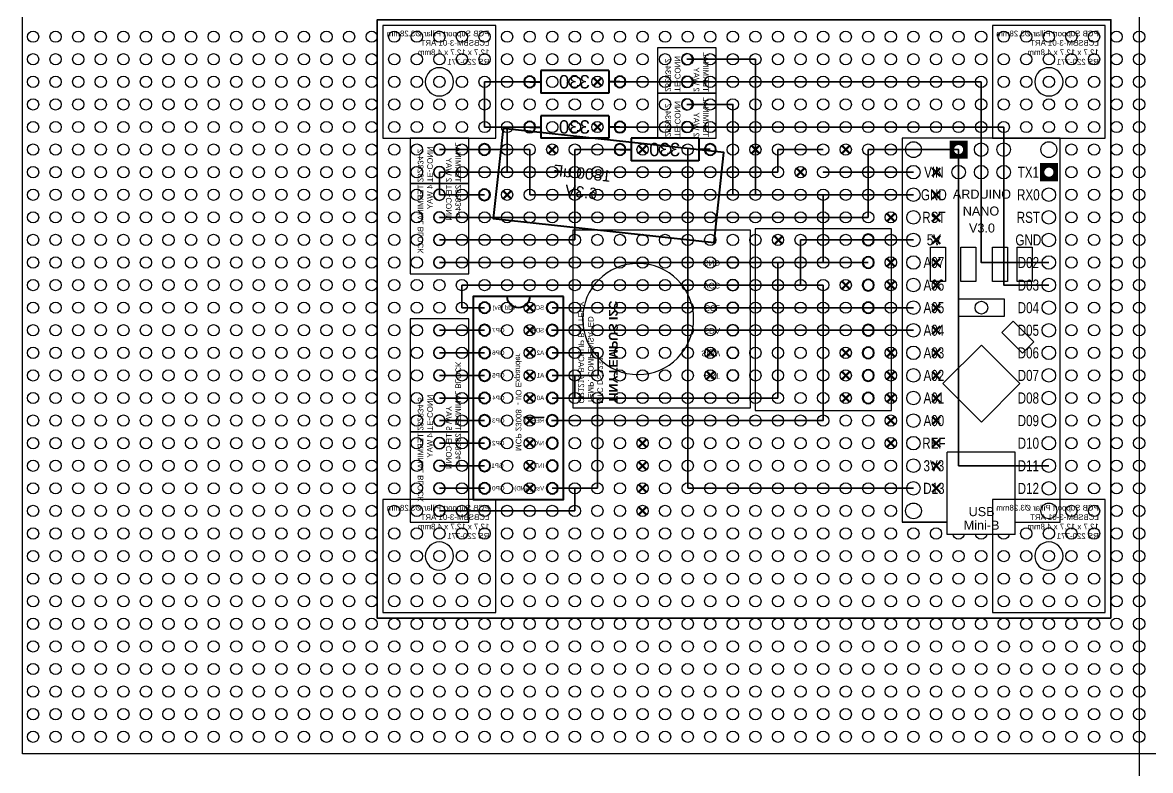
# Model space of a CAD drawing. Header units: millimetres. Extents: x 3609 to 3909, y -1651 to -1264.
# Drawn here: x 3608.9 to 3735.8, y -1390.8 to -1306.7 of the extents above; entities that cross this region are included whole.
import ezdxf
from ezdxf.enums import TextEntityAlignment as Align

# ---------------------------------------------------------------- set-up
doc = ezdxf.new("R2010")
doc.units = ezdxf.units.MM
doc.header["$LTSCALE"] = 10
doc.header["$MEASUREMENT"] = 0
doc.set_wipeout_variables(frame=1)
doc.layers.get('0').update_dxf_attribs({"color": 8})
for name, color, linetype, lineweight in [('+5V', 1, 'Continuous', 35), ('BUTTONS', 40, 'Continuous', 35), ('CLK', 2, 'Continuous', 35), ('Component Detail', 143, 'Continuous', 40), ('DATA', 94, 'Continuous', 35), ('GND +0V', 7, 'Continuous', 35), ('SDA', 80, 'Continuous', 35), ('SLK', 40, 'Continuous', 35), ('VERO CUT', 252, 'Continuous', 35)]:
    doc.layers.add(name, color=color, linetype=linetype, lineweight=lineweight)
for name, color, linetype in [('Component', 210, 'Continuous'), ('PINS', 1, 'Continuous'), ('vero Pins', 30, 'Continuous')]:
    doc.layers.add(name, color=color, linetype=linetype)
doc.layers.add('Component Centre', color=7, linetype='Continuous', true_color=0x7db0bf)
doc.layers.add('VERO (SCREEN)', color=7, linetype='Continuous', true_color=0xd4d4d4)
doc.layers.add('Vero Grid', color=7, linetype='Continuous', true_color=0x3d3d3d, transparency=0.5)
doc.layers.get('VERO (SCREEN)').off()
doc.styles.add('Pins', font='arial.ttf', dxfattribs={"height": 0.05})
doc.styles.get("Standard").update_dxf_attribs({"font": 'arial.ttf'})
picture_1 = doc.add_image_def('image5.jpg', size_in_pixel=(144, 187))
picture_2 = doc.add_image_def('image2.jpg', size_in_pixel=(288, 187))
picture_3 = doc.add_image_def('image1.jpg', size_in_pixel=(567, 567))
picture_4 = doc.add_image_def('image4.jpg', size_in_pixel=(241, 181))
picture_5 = doc.add_image_def('image3.jpg', size_in_pixel=(360, 187))

# ---------------------------------------------------------------- blocks, each defined once
blk = doc.blocks.new('VERO BOARD - full length')
at = {"layer": 'Vero Grid'}
blk.add_lwpolyline([(-1.91, -298.88), (-1.91, 1.18), (97.79, 1.18), (97.79, -298.88)], close=True, dxfattribs=at)
for centre in [(0, 0), (2.54, 0), (5.08, 0), (7.62, 0), (10.16, 0), (12.7, 0), (15.24, 0), (17.78, 0), (20.32, 0), (22.86, 0), (25.4, 0), (27.94, 0), (30.48, 0), (33.02, 0), (35.56, 0), (38.1, 0), (40.64, 0), (43.18, 0), (45.72, 0), (48.26, 0), (50.8, 0), (53.34, 0), (55.88, 0), (58.42, 0), (60.96, 0), (63.5, 0), (66.04, 0), (68.58, 0), (71.12, 0), (73.66, 0), (76.2, 0), (78.74, 0), (0, -2.54), (2.54, -2.54), (5.08, -2.54), (7.62, -2.54), (10.16, -2.54), (12.7, -2.54), (15.24, -2.54), (17.78, -2.54), (20.32, -2.54), (22.86, -2.54), (25.4, -2.54), (27.94, -2.54), (30.48, -2.54), (33.02, -2.54), (35.56, -2.54), (38.1, -2.54), (40.64, -2.54), (43.18, -2.54), (45.72, -2.54), (48.26, -2.54), (50.8, -2.54), (53.34, -2.54), (55.88, -2.54), (58.42, -2.54), (60.96, -2.54), (63.5, -2.54), (66.04, -2.54), (68.58, -2.54), (71.12, -2.54), (73.66, -2.54), (76.2, -2.54), (78.74, -2.54), (0, -5.08), (2.54, -5.08), (5.08, -5.08), (7.62, -5.08), (10.16, -5.08), (12.7, -5.08), (15.24, -5.08), (17.78, -5.08), (20.32, -5.08), (22.86, -5.08), (25.4, -5.08), (27.94, -5.08), (30.48, -5.08), (33.02, -5.08), (35.56, -5.08), (38.1, -5.08), (40.64, -5.08), (43.18, -5.08), (45.72, -5.08), (48.26, -5.08), (50.8, -5.08), (53.34, -5.08), (55.88, -5.08), (58.42, -5.08), (60.96, -5.08), (63.5, -5.08), (66.04, -5.08), (68.58, -5.08), (71.12, -5.08), (73.66, -5.08), (76.2, -5.08), (78.74, -5.08), (0, -7.62), (2.54, -7.62), (5.08, -7.62), (7.62, -7.62), (10.16, -7.62), (12.7, -7.62), (15.24, -7.62), (17.78, -7.62), (20.32, -7.62), (22.86, -7.62), (25.4, -7.62), (27.94, -7.62), (30.48, -7.62), (33.02, -7.62), (35.56, -7.62), (38.1, -7.62), (40.64, -7.62), (43.18, -7.62), (45.72, -7.62), (48.26, -7.62), (50.8, -7.62), (53.34, -7.62), (55.88, -7.62), (58.42, -7.62), (60.96, -7.62), (63.5, -7.62), (66.04, -7.62), (68.58, -7.62), (71.12, -7.62), (73.66, -7.62), (76.2, -7.62), (78.74, -7.62), (0, -10.16), (2.54, -10.16), (5.08, -10.16), (7.62, -10.16), (10.16, -10.16), (12.7, -10.16), (15.24, -10.16), (17.78, -10.16), (20.32, -10.16), (22.86, -10.16), (25.4, -10.16), (27.94, -10.16), (30.48, -10.16), (33.02, -10.16), (35.56, -10.16), (38.1, -10.16), (40.64, -10.16), (43.18, -10.16), (45.72, -10.16), (48.26, -10.16), (50.8, -10.16), (53.34, -10.16), (55.88, -10.16), (58.42, -10.16), (60.96, -10.16), (63.5, -10.16), (66.04, -10.16), (68.58, -10.16), (71.12, -10.16), (73.66, -10.16), (76.2, -10.16), (78.74, -10.16), (0, -12.7), (2.54, -12.7), (5.08, -12.7), (7.62, -12.7), (10.16, -12.7), (12.7, -12.7), (15.24, -12.7), (17.78, -12.7), (20.32, -12.7), (22.86, -12.7), (25.4, -12.7), (27.94, -12.7), (30.48, -12.7), (33.02, -12.7), (35.56, -12.7), (38.1, -12.7), (40.64, -12.7), (43.18, -12.7), (45.72, -12.7), (48.26, -12.7), (50.8, -12.7), (53.34, -12.7), (55.88, -12.7), (58.42, -12.7), (60.96, -12.7), (63.5, -12.7), (66.04, -12.7), (68.58, -12.7), (71.12, -12.7), (73.66, -12.7), (76.2, -12.7), (78.74, -12.7), (0, -15.24), (2.54, -15.24), (5.08, -15.24), (7.62, -15.24), (10.16, -15.24), (12.7, -15.24), (15.24, -15.24), (17.78, -15.24), (20.32, -15.24), (22.86, -15.24), (25.4, -15.24), (27.94, -15.24), (30.48, -15.24), (33.02, -15.24), (35.56, -15.24), (38.1, -15.24), (40.64, -15.24), (43.18, -15.24), (45.72, -15.24), (48.26, -15.24), (50.8, -15.24), (53.34, -15.24), (55.88, -15.24), (58.42, -15.24), (60.96, -15.24), (63.5, -15.24), (66.04, -15.24), (68.58, -15.24), (71.12, -15.24), (73.66, -15.24), (76.2, -15.24), (78.74, -15.24), (0, -17.78), (2.54, -17.78), (5.08, -17.78), (7.62, -17.78), (10.16, -17.78), (12.7, -17.78), (15.24, -17.78), (17.78, -17.78), (20.32, -17.78), (22.86, -17.78), (25.4, -17.78), (27.94, -17.78), (30.48, -17.78), (33.02, -17.78), (35.56, -17.78), (38.1, -17.78), (40.64, -17.78), (43.18, -17.78), (45.72, -17.78), (48.26, -17.78), (50.8, -17.78), (53.34, -17.78), (55.88, -17.78), (58.42, -17.78), (60.96, -17.78), (63.5, -17.78), (66.04, -17.78), (68.58, -17.78), (71.12, -17.78), (73.66, -17.78), (76.2, -17.78), (78.74, -17.78), (0, -20.32), (2.54, -20.32), (5.08, -20.32), (7.62, -20.32), (10.16, -20.32), (12.7, -20.32), (15.24, -20.32), (17.78, -20.32), (20.32, -20.32), (22.86, -20.32), (25.4, -20.32), (27.94, -20.32), (30.48, -20.32), (33.02, -20.32), (35.56, -20.32), (38.1, -20.32), (40.64, -20.32), (43.18, -20.32), (45.72, -20.32), (48.26, -20.32), (50.8, -20.32), (53.34, -20.32), (55.88, -20.32), (58.42, -20.32), (60.96, -20.32), (63.5, -20.32), (66.04, -20.32), (68.58, -20.32), (71.12, -20.32), (73.66, -20.32), (76.2, -20.32), (78.74, -20.32), (0, -22.86), (2.54, -22.86), (5.08, -22.86), (7.62, -22.86), (10.16, -22.86), (12.7, -22.86), (15.24, -22.86), (17.78, -22.86), (20.32, -22.86), (22.86, -22.86), (25.4, -22.86), (27.94, -22.86), (30.48, -22.86), (33.02, -22.86), (35.56, -22.86), (38.1, -22.86), (40.64, -22.86), (43.18, -22.86), (45.72, -22.86), (48.26, -22.86), (50.8, -22.86), (53.34, -22.86), (55.88, -22.86), (58.42, -22.86), (60.96, -22.86), (63.5, -22.86), (66.04, -22.86), (68.58, -22.86), (71.12, -22.86), (73.66, -22.86), (76.2, -22.86), (78.74, -22.86), (0, -25.4), (2.54, -25.4), (5.08, -25.4), (7.62, -25.4), (10.16, -25.4), (12.7, -25.4), (15.24, -25.4), (17.78, -25.4), (20.32, -25.4), (22.86, -25.4), (25.4, -25.4), (27.94, -25.4), (30.48, -25.4), (33.02, -25.4), (35.56, -25.4), (38.1, -25.4), (40.64, -25.4), (43.18, -25.4), (45.72, -25.4), (48.26, -25.4), (50.8, -25.4), (53.34, -25.4), (55.88, -25.4), (58.42, -25.4), (60.96, -25.4), (63.5, -25.4), (66.04, -25.4), (68.58, -25.4), (71.12, -25.4), (73.66, -25.4), (76.2, -25.4), (78.74, -25.4), (0, -27.94), (2.54, -27.94), (5.08, -27.94), (7.62, -27.94), (10.16, -27.94), (12.7, -27.94), (15.24, -27.94), (17.78, -27.94), (20.32, -27.94), (22.86, -27.94), (25.4, -27.94), (27.94, -27.94), (30.48, -27.94), (33.02, -27.94), (35.56, -27.94), (38.1, -27.94), (40.64, -27.94), (43.18, -27.94), (45.72, -27.94), (48.26, -27.94), (50.8, -27.94), (53.34, -27.94), (55.88, -27.94), (58.42, -27.94), (60.96, -27.94), (63.5, -27.94), (66.04, -27.94), (68.58, -27.94), (71.12, -27.94), (73.66, -27.94), (76.2, -27.94), (78.74, -27.94), (0, -30.48), (2.54, -30.48), (5.08, -30.48), (7.62, -30.48), (10.16, -30.48), (12.7, -30.48), (15.24, -30.48), (17.78, -30.48), (20.32, -30.48), (22.86, -30.48), (25.4, -30.48), (27.94, -30.48), (30.48, -30.48), (33.02, -30.48), (35.56, -30.48), (38.1, -30.48), (40.64, -30.48), (43.18, -30.48), (45.72, -30.48), (48.26, -30.48), (50.8, -30.48), (53.34, -30.48), (55.88, -30.48), (58.42, -30.48), (60.96, -30.48), (63.5, -30.48), (66.04, -30.48), (68.58, -30.48), (71.12, -30.48), (73.66, -30.48), (76.2, -30.48), (78.74, -30.48), (0, -33.02), (2.54, -33.02), (5.08, -33.02), (7.62, -33.02), (10.16, -33.02), (12.7, -33.02), (15.24, -33.02), (17.78, -33.02), (20.32, -33.02), (22.86, -33.02), (25.4, -33.02), (27.94, -33.02), (30.48, -33.02), (33.02, -33.02), (35.56, -33.02), (38.1, -33.02), (40.64, -33.02), (43.18, -33.02), (45.72, -33.02), (48.26, -33.02), (50.8, -33.02), (53.34, -33.02), (55.88, -33.02), (58.42, -33.02), (60.96, -33.02), (63.5, -33.02), (66.04, -33.02), (68.58, -33.02), (71.12, -33.02), (73.66, -33.02), (76.2, -33.02), (78.74, -33.02), (0, -35.56), (2.54, -35.56), (5.08, -35.56), (7.62, -35.56), (10.16, -35.56), (12.7, -35.56), (15.24, -35.56), (17.78, -35.56), (20.32, -35.56), (22.86, -35.56), (25.4, -35.56), (27.94, -35.56), (30.48, -35.56), (33.02, -35.56), (35.56, -35.56), (38.1, -35.56), (40.64, -35.56), (43.18, -35.56), (45.72, -35.56), (48.26, -35.56), (50.8, -35.56), (53.34, -35.56), (55.88, -35.56), (58.42, -35.56), (60.96, -35.56), (63.5, -35.56), (66.04, -35.56), (68.58, -35.56), (71.12, -35.56), (73.66, -35.56), (76.2, -35.56), (78.74, -35.56), (0, -38.1), (2.54, -38.1), (5.08, -38.1), (7.62, -38.1), (10.16, -38.1), (12.7, -38.1), (15.24, -38.1), (17.78, -38.1), (20.32, -38.1), (22.86, -38.1), (25.4, -38.1), (27.94, -38.1), (30.48, -38.1), (33.02, -38.1), (35.56, -38.1), (38.1, -38.1), (40.64, -38.1), (43.18, -38.1), (45.72, -38.1), (48.26, -38.1), (50.8, -38.1), (53.34, -38.1), (55.88, -38.1), (58.42, -38.1), (60.96, -38.1), (63.5, -38.1), (66.04, -38.1), (68.58, -38.1), (71.12, -38.1), (73.66, -38.1), (76.2, -38.1), (78.74, -38.1), (0, -40.64), (2.54, -40.64), (5.08, -40.64), (7.62, -40.64), (10.16, -40.64), (12.7, -40.64), (15.24, -40.64), (17.78, -40.64), (20.32, -40.64), (22.86, -40.64), (25.4, -40.64), (27.94, -40.64), (30.48, -40.64), (33.02, -40.64), (35.56, -40.64), (38.1, -40.64), (40.64, -40.64), (43.18, -40.64), (45.72, -40.64), (48.26, -40.64), (50.8, -40.64), (53.34, -40.64), (55.88, -40.64), (58.42, -40.64), (60.96, -40.64), (63.5, -40.64), (66.04, -40.64), (68.58, -40.64), (71.12, -40.64), (73.66, -40.64), (76.2, -40.64), (78.74, -40.64), (0, -43.18), (2.54, -43.18), (5.08, -43.18), (7.62, -43.18), (10.16, -43.18), (12.7, -43.18), (15.24, -43.18), (17.78, -43.18), (20.32, -43.18), (22.86, -43.18), (25.4, -43.18), (27.94, -43.18), (30.48, -43.18), (33.02, -43.18), (35.56, -43.18), (38.1, -43.18), (40.64, -43.18), (43.18, -43.18), (45.72, -43.18), (48.26, -43.18), (50.8, -43.18), (53.34, -43.18), (55.88, -43.18), (58.42, -43.18), (60.96, -43.18), (63.5, -43.18), (66.04, -43.18), (68.58, -43.18), (71.12, -43.18), (73.66, -43.18), (76.2, -43.18), (78.74, -43.18), (0, -45.72), (2.54, -45.72), (5.08, -45.72), (7.62, -45.72), (10.16, -45.72), (12.7, -45.72), (15.24, -45.72), (17.78, -45.72), (20.32, -45.72), (22.86, -45.72), (25.4, -45.72), (27.94, -45.72), (30.48, -45.72), (33.02, -45.72), (35.56, -45.72), (38.1, -45.72), (40.64, -45.72), (43.18, -45.72), (45.72, -45.72), (48.26, -45.72), (50.8, -45.72), (53.34, -45.72), (55.88, -45.72), (58.42, -45.72), (60.96, -45.72), (63.5, -45.72), (66.04, -45.72), (68.58, -45.72), (71.12, -45.72), (73.66, -45.72), (76.2, -45.72), (78.74, -45.72), (0, -48.26), (2.54, -48.26), (5.08, -48.26), (7.62, -48.26), (10.16, -48.26), (12.7, -48.26), (15.24, -48.26), (17.78, -48.26), (20.32, -48.26), (22.86, -48.26), (25.4, -48.26), (27.94, -48.26), (30.48, -48.26), (33.02, -48.26), (35.56, -48.26), (38.1, -48.26), (40.64, -48.26), (43.18, -48.26), (45.72, -48.26), (48.26, -48.26), (50.8, -48.26), (53.34, -48.26), (55.88, -48.26), (58.42, -48.26), (60.96, -48.26), (63.5, -48.26), (66.04, -48.26), (68.58, -48.26), (71.12, -48.26), (73.66, -48.26), (76.2, -48.26), (78.74, -48.26), (0, -50.8), (2.54, -50.8), (5.08, -50.8), (7.62, -50.8), (10.16, -50.8), (12.7, -50.8), (15.24, -50.8), (17.78, -50.8), (20.32, -50.8), (22.86, -50.8), (25.4, -50.8), (27.94, -50.8), (30.48, -50.8), (33.02, -50.8), (35.56, -50.8), (38.1, -50.8), (40.64, -50.8), (43.18, -50.8), (45.72, -50.8), (48.26, -50.8), (50.8, -50.8), (53.34, -50.8), (55.88, -50.8), (58.42, -50.8), (60.96, -50.8), (63.5, -50.8), (66.04, -50.8), (68.58, -50.8), (71.12, -50.8), (73.66, -50.8), (76.2, -50.8), (78.74, -50.8), (0, -53.34), (2.54, -53.34), (5.08, -53.34), (7.62, -53.34), (10.16, -53.34), (12.7, -53.34), (15.24, -53.34), (17.78, -53.34), (20.32, -53.34), (22.86, -53.34), (25.4, -53.34), (27.94, -53.34), (30.48, -53.34), (33.02, -53.34), (35.56, -53.34), (38.1, -53.34), (40.64, -53.34), (43.18, -53.34), (45.72, -53.34), (48.26, -53.34), (50.8, -53.34), (53.34, -53.34), (55.88, -53.34), (58.42, -53.34), (60.96, -53.34), (63.5, -53.34), (66.04, -53.34), (68.58, -53.34), (71.12, -53.34), (73.66, -53.34), (76.2, -53.34), (78.74, -53.34), (0, -55.88), (2.54, -55.88), (5.08, -55.88), (7.62, -55.88), (10.16, -55.88), (12.7, -55.88), (15.24, -55.88), (17.78, -55.88), (20.32, -55.88), (22.86, -55.88), (25.4, -55.88), (27.94, -55.88), (30.48, -55.88), (33.02, -55.88), (35.56, -55.88), (38.1, -55.88), (40.64, -55.88), (43.18, -55.88), (45.72, -55.88), (48.26, -55.88), (50.8, -55.88), (53.34, -55.88), (55.88, -55.88), (58.42, -55.88), (60.96, -55.88), (63.5, -55.88), (66.04, -55.88), (68.58, -55.88), (71.12, -55.88), (73.66, -55.88), (76.2, -55.88), (78.74, -55.88), (0, -58.42), (2.54, -58.42), (5.08, -58.42), (7.62, -58.42), (10.16, -58.42), (12.7, -58.42), (15.24, -58.42), (17.78, -58.42), (20.32, -58.42), (22.86, -58.42), (25.4, -58.42), (27.94, -58.42), (30.48, -58.42), (33.02, -58.42), (35.56, -58.42), (38.1, -58.42), (40.64, -58.42), (43.18, -58.42), (45.72, -58.42), (48.26, -58.42), (50.8, -58.42), (53.34, -58.42), (55.88, -58.42), (58.42, -58.42), (60.96, -58.42), (63.5, -58.42), (66.04, -58.42), (68.58, -58.42), (71.12, -58.42), (73.66, -58.42), (76.2, -58.42), (78.74, -58.42), (0, -60.96), (2.54, -60.96), (5.08, -60.96), (7.62, -60.96), (10.16, -60.96), (12.7, -60.96), (15.24, -60.96), (17.78, -60.96), (20.32, -60.96), (22.86, -60.96), (25.4, -60.96), (27.94, -60.96), (30.48, -60.96), (33.02, -60.96), (35.56, -60.96), (38.1, -60.96), (40.64, -60.96), (43.18, -60.96), (45.72, -60.96), (48.26, -60.96), (50.8, -60.96), (53.34, -60.96), (55.88, -60.96), (58.42, -60.96), (60.96, -60.96), (63.5, -60.96), (66.04, -60.96), (68.58, -60.96), (71.12, -60.96), (73.66, -60.96), (76.2, -60.96), (78.74, -60.96), (0, -63.5), (2.54, -63.5), (5.08, -63.5), (7.62, -63.5), (10.16, -63.5), (12.7, -63.5), (15.24, -63.5), (17.78, -63.5), (20.32, -63.5), (22.86, -63.5), (25.4, -63.5), (27.94, -63.5), (30.48, -63.5), (33.02, -63.5), (35.56, -63.5), (38.1, -63.5), (40.64, -63.5), (43.18, -63.5), (45.72, -63.5), (48.26, -63.5), (50.8, -63.5), (53.34, -63.5), (55.88, -63.5), (58.42, -63.5), (60.96, -63.5), (63.5, -63.5), (66.04, -63.5), (68.58, -63.5), (71.12, -63.5), (73.66, -63.5), (76.2, -63.5), (78.74, -63.5), (0, -66.04), (2.54, -66.04), (5.08, -66.04), (7.62, -66.04), (10.16, -66.04), (12.7, -66.04), (15.24, -66.04), (17.78, -66.04), (20.32, -66.04), (22.86, -66.04), (25.4, -66.04), (27.94, -66.04), (30.48, -66.04), (33.02, -66.04), (35.56, -66.04), (38.1, -66.04), (40.64, -66.04), (43.18, -66.04), (45.72, -66.04), (48.26, -66.04), (50.8, -66.04), (53.34, -66.04), (55.88, -66.04), (58.42, -66.04), (60.96, -66.04), (63.5, -66.04), (66.04, -66.04), (68.58, -66.04), (71.12, -66.04), (73.66, -66.04), (76.2, -66.04), (78.74, -66.04), (0, -68.58), (2.54, -68.58), (5.08, -68.58), (7.62, -68.58), (10.16, -68.58), (12.7, -68.58), (15.24, -68.58), (17.78, -68.58), (20.32, -68.58), (22.86, -68.58), (25.4, -68.58), (27.94, -68.58), (30.48, -68.58), (33.02, -68.58), (35.56, -68.58), (38.1, -68.58), (40.64, -68.58), (43.18, -68.58), (45.72, -68.58), (48.26, -68.58), (50.8, -68.58), (53.34, -68.58), (55.88, -68.58), (58.42, -68.58), (60.96, -68.58), (63.5, -68.58), (66.04, -68.58), (68.58, -68.58), (71.12, -68.58), (73.66, -68.58), (76.2, -68.58), (78.74, -68.58), (0, -71.12), (2.54, -71.12), (5.08, -71.12), (7.62, -71.12), (10.16, -71.12), (12.7, -71.12), (15.24, -71.12), (17.78, -71.12), (20.32, -71.12), (22.86, -71.12), (25.4, -71.12), (27.94, -71.12), (30.48, -71.12), (33.02, -71.12), (35.56, -71.12), (38.1, -71.12), (40.64, -71.12), (43.18, -71.12), (45.72, -71.12), (48.26, -71.12), (50.8, -71.12), (53.34, -71.12), (55.88, -71.12), (58.42, -71.12), (60.96, -71.12), (63.5, -71.12), (66.04, -71.12), (68.58, -71.12), (71.12, -71.12), (73.66, -71.12), (76.2, -71.12), (78.74, -71.12), (0, -73.66), (2.54, -73.66), (5.08, -73.66), (7.62, -73.66), (10.16, -73.66), (12.7, -73.66), (15.24, -73.66), (17.78, -73.66), (20.32, -73.66), (22.86, -73.66), (25.4, -73.66), (27.94, -73.66), (30.48, -73.66), (33.02, -73.66), (35.56, -73.66), (38.1, -73.66), (40.64, -73.66), (43.18, -73.66), (45.72, -73.66), (48.26, -73.66), (50.8, -73.66), (53.34, -73.66), (55.88, -73.66), (58.42, -73.66), (60.96, -73.66), (63.5, -73.66), (66.04, -73.66), (68.58, -73.66), (71.12, -73.66), (73.66, -73.66), (76.2, -73.66), (78.74, -73.66), (0, -76.2), (2.54, -76.2), (5.08, -76.2), (7.62, -76.2), (10.16, -76.2), (12.7, -76.2), (15.24, -76.2), (17.78, -76.2), (20.32, -76.2), (22.86, -76.2), (25.4, -76.2), (27.94, -76.2), (30.48, -76.2), (33.02, -76.2), (35.56, -76.2), (38.1, -76.2), (40.64, -76.2), (43.18, -76.2), (45.72, -76.2), (48.26, -76.2), (50.8, -76.2), (53.34, -76.2), (55.88, -76.2), (58.42, -76.2), (60.96, -76.2), (63.5, -76.2), (66.04, -76.2), (68.58, -76.2), (71.12, -76.2), (73.66, -76.2), (76.2, -76.2), (78.74, -76.2), (0, -78.74), (2.54, -78.74), (5.08, -78.74), (7.62, -78.74), (10.16, -78.74), (12.7, -78.74), (15.24, -78.74), (17.78, -78.74), (20.32, -78.74), (22.86, -78.74), (25.4, -78.74), (27.94, -78.74), (30.48, -78.74), (33.02, -78.74), (35.56, -78.74), (38.1, -78.74), (40.64, -78.74), (43.18, -78.74), (45.72, -78.74), (48.26, -78.74), (50.8, -78.74), (53.34, -78.74), (55.88, -78.74), (58.42, -78.74), (60.96, -78.74), (63.5, -78.74), (66.04, -78.74), (68.58, -78.74), (71.12, -78.74), (73.66, -78.74), (76.2, -78.74), (78.74, -78.74), (0, -81.28), (2.54, -81.28), (5.08, -81.28), (7.62, -81.28), (10.16, -81.28), (12.7, -81.28), (15.24, -81.28), (17.78, -81.28), (20.32, -81.28), (22.86, -81.28), (25.4, -81.28), (27.94, -81.28), (30.48, -81.28), (33.02, -81.28), (35.56, -81.28), (38.1, -81.28), (40.64, -81.28), (43.18, -81.28), (45.72, -81.28), (48.26, -81.28), (50.8, -81.28), (53.34, -81.28), (55.88, -81.28), (58.42, -81.28), (60.96, -81.28), (63.5, -81.28), (66.04, -81.28), (68.58, -81.28), (71.12, -81.28), (73.66, -81.28), (76.2, -81.28), (78.74, -81.28), (0, -83.82), (2.54, -83.82), (5.08, -83.82), (7.62, -83.82), (10.16, -83.82), (12.7, -83.82), (15.24, -83.82), (17.78, -83.82), (20.32, -83.82), (22.86, -83.82), (25.4, -83.82), (27.94, -83.82), (30.48, -83.82), (33.02, -83.82), (35.56, -83.82), (38.1, -83.82), (40.64, -83.82), (43.18, -83.82), (45.72, -83.82), (48.26, -83.82), (50.8, -83.82), (53.34, -83.82), (55.88, -83.82), (58.42, -83.82), (60.96, -83.82), (63.5, -83.82), (66.04, -83.82), (68.58, -83.82), (71.12, -83.82), (73.66, -83.82), (76.2, -83.82), (78.74, -83.82), (0, -86.36), (2.54, -86.36), (5.08, -86.36), (7.62, -86.36), (10.16, -86.36), (12.7, -86.36), (15.24, -86.36), (17.78, -86.36), (20.32, -86.36), (22.86, -86.36), (25.4, -86.36), (27.94, -86.36), (30.48, -86.36), (33.02, -86.36), (35.56, -86.36), (38.1, -86.36), (40.64, -86.36), (43.18, -86.36), (45.72, -86.36), (48.26, -86.36), (50.8, -86.36), (53.34, -86.36), (55.88, -86.36), (58.42, -86.36), (60.96, -86.36), (63.5, -86.36), (66.04, -86.36), (68.58, -86.36), (71.12, -86.36), (73.66, -86.36), (76.2, -86.36), (78.74, -86.36), (0, -88.9), (2.54, -88.9), (5.08, -88.9), (7.62, -88.9), (10.16, -88.9), (12.7, -88.9), (15.24, -88.9), (17.78, -88.9), (20.32, -88.9), (22.86, -88.9), (25.4, -88.9), (27.94, -88.9), (30.48, -88.9), (33.02, -88.9), (35.56, -88.9), (38.1, -88.9), (40.64, -88.9), (43.18, -88.9), (45.72, -88.9), (48.26, -88.9), (50.8, -88.9), (53.34, -88.9), (55.88, -88.9), (58.42, -88.9), (60.96, -88.9), (63.5, -88.9), (66.04, -88.9), (68.58, -88.9), (71.12, -88.9), (73.66, -88.9), (76.2, -88.9), (78.74, -88.9), (0, -91.44), (2.54, -91.44), (5.08, -91.44), (7.62, -91.44), (10.16, -91.44), (12.7, -91.44), (15.24, -91.44), (17.78, -91.44), (20.32, -91.44), (22.86, -91.44), (25.4, -91.44), (27.94, -91.44), (30.48, -91.44), (33.02, -91.44), (35.56, -91.44), (38.1, -91.44), (40.64, -91.44), (43.18, -91.44), (45.72, -91.44), (48.26, -91.44), (50.8, -91.44), (53.34, -91.44), (55.88, -91.44), (58.42, -91.44), (60.96, -91.44), (63.5, -91.44), (66.04, -91.44), (68.58, -91.44), (71.12, -91.44), (73.66, -91.44), (76.2, -91.44), (78.74, -91.44), (0, -93.98), (2.54, -93.98), (5.08, -93.98), (7.62, -93.98), (10.16, -93.98), (12.7, -93.98), (15.24, -93.98), (17.78, -93.98), (20.32, -93.98), (22.86, -93.98), (25.4, -93.98), (27.94, -93.98), (30.48, -93.98), (33.02, -93.98), (35.56, -93.98), (38.1, -93.98), (40.64, -93.98), (43.18, -93.98), (45.72, -93.98), (48.26, -93.98), (50.8, -93.98), (53.34, -93.98), (55.88, -93.98), (58.42, -93.98), (60.96, -93.98), (63.5, -93.98), (66.04, -93.98), (68.58, -93.98), (71.12, -93.98), (73.66, -93.98), (76.2, -93.98), (78.74, -93.98), (0, -96.52), (2.54, -96.52), (5.08, -96.52), (7.62, -96.52), (10.16, -96.52), (12.7, -96.52), (15.24, -96.52), (17.78, -96.52), (20.32, -96.52), (22.86, -96.52), (25.4, -96.52), (27.94, -96.52), (30.48, -96.52), (33.02, -96.52), (35.56, -96.52), (38.1, -96.52), (40.64, -96.52), (43.18, -96.52), (45.72, -96.52), (48.26, -96.52), (50.8, -96.52), (53.34, -96.52), (55.88, -96.52), (58.42, -96.52), (60.96, -96.52), (63.5, -96.52), (66.04, -96.52), (68.58, -96.52), (71.12, -96.52), (73.66, -96.52), (76.2, -96.52), (78.74, -96.52), (0, -99.06), (2.54, -99.06), (5.08, -99.06), (7.62, -99.06), (10.16, -99.06), (12.7, -99.06), (15.24, -99.06), (17.78, -99.06), (20.32, -99.06), (22.86, -99.06), (25.4, -99.06), (27.94, -99.06), (30.48, -99.06), (33.02, -99.06), (35.56, -99.06), (38.1, -99.06), (40.64, -99.06), (43.18, -99.06), (45.72, -99.06), (48.26, -99.06), (50.8, -99.06), (53.34, -99.06), (55.88, -99.06), (58.42, -99.06), (60.96, -99.06), (63.5, -99.06), (66.04, -99.06), (68.58, -99.06), (71.12, -99.06), (73.66, -99.06), (76.2, -99.06), (78.74, -99.06), (0, -101.6), (2.54, -101.6), (5.08, -101.6), (7.62, -101.6), (10.16, -101.6), (12.7, -101.6), (15.24, -101.6), (17.78, -101.6), (20.32, -101.6), (22.86, -101.6), (25.4, -101.6), (27.94, -101.6), (30.48, -101.6), (33.02, -101.6), (35.56, -101.6), (38.1, -101.6), (40.64, -101.6), (43.18, -101.6), (45.72, -101.6), (48.26, -101.6), (50.8, -101.6), (53.34, -101.6), (55.88, -101.6), (58.42, -101.6), (60.96, -101.6), (63.5, -101.6), (66.04, -101.6), (68.58, -101.6), (71.12, -101.6), (73.66, -101.6), (76.2, -101.6), (78.74, -101.6), (0, -104.14), (2.54, -104.14), (5.08, -104.14), (7.62, -104.14), (10.16, -104.14), (12.7, -104.14), (15.24, -104.14), (17.78, -104.14), (20.32, -104.14), (22.86, -104.14), (25.4, -104.14), (27.94, -104.14), (30.48, -104.14), (33.02, -104.14), (35.56, -104.14), (38.1, -104.14), (40.64, -104.14), (43.18, -104.14), (45.72, -104.14), (48.26, -104.14), (50.8, -104.14), (53.34, -104.14), (55.88, -104.14), (58.42, -104.14), (60.96, -104.14), (63.5, -104.14), (66.04, -104.14), (68.58, -104.14), (71.12, -104.14), (73.66, -104.14), (76.2, -104.14), (78.74, -104.14), (0, -106.68), (2.54, -106.68), (5.08, -106.68), (7.62, -106.68), (10.16, -106.68), (12.7, -106.68), (15.24, -106.68), (17.78, -106.68), (20.32, -106.68), (22.86, -106.68), (25.4, -106.68), (27.94, -106.68), (30.48, -106.68), (33.02, -106.68), (35.56, -106.68), (38.1, -106.68), (40.64, -106.68), (43.18, -106.68), (45.72, -106.68), (48.26, -106.68), (50.8, -106.68), (53.34, -106.68), (55.88, -106.68), (58.42, -106.68), (60.96, -106.68), (63.5, -106.68), (66.04, -106.68), (68.58, -106.68), (71.12, -106.68), (73.66, -106.68), (76.2, -106.68), (78.74, -106.68), (0, -109.22), (2.54, -109.22), (5.08, -109.22), (7.62, -109.22), (10.16, -109.22), (12.7, -109.22), (15.24, -109.22), (17.78, -109.22), (20.32, -109.22), (22.86, -109.22), (25.4, -109.22), (27.94, -109.22), (30.48, -109.22), (33.02, -109.22), (35.56, -109.22), (38.1, -109.22), (40.64, -109.22), (43.18, -109.22), (45.72, -109.22), (48.26, -109.22), (50.8, -109.22), (53.34, -109.22), (55.88, -109.22), (58.42, -109.22), (60.96, -109.22), (63.5, -109.22), (66.04, -109.22), (68.58, -109.22), (71.12, -109.22), (73.66, -109.22), (76.2, -109.22), (78.74, -109.22), (0, -111.76), (2.54, -111.76), (5.08, -111.76), (7.62, -111.76), (10.16, -111.76), (12.7, -111.76), (15.24, -111.76), (17.78, -111.76), (20.32, -111.76), (22.86, -111.76), (25.4, -111.76), (27.94, -111.76), (30.48, -111.76), (33.02, -111.76), (35.56, -111.76), (38.1, -111.76), (40.64, -111.76), (43.18, -111.76), (45.72, -111.76), (48.26, -111.76), (50.8, -111.76), (53.34, -111.76), (55.88, -111.76), (58.42, -111.76), (60.96, -111.76), (63.5, -111.76), (66.04, -111.76), (68.58, -111.76), (71.12, -111.76), (73.66, -111.76), (76.2, -111.76), (78.74, -111.76), (0, -114.3), (2.54, -114.3), (5.08, -114.3), (7.62, -114.3), (10.16, -114.3), (12.7, -114.3), (15.24, -114.3), (17.78, -114.3), (20.32, -114.3), (22.86, -114.3), (25.4, -114.3), (27.94, -114.3), (30.48, -114.3), (33.02, -114.3), (35.56, -114.3), (38.1, -114.3), (40.64, -114.3), (43.18, -114.3), (45.72, -114.3), (48.26, -114.3), (50.8, -114.3), (53.34, -114.3), (55.88, -114.3), (58.42, -114.3), (60.96, -114.3), (63.5, -114.3), (66.04, -114.3), (68.58, -114.3), (71.12, -114.3), (73.66, -114.3), (76.2, -114.3), (78.74, -114.3), (0, -116.84), (2.54, -116.84), (5.08, -116.84), (7.62, -116.84), (10.16, -116.84), (12.7, -116.84), (15.24, -116.84), (17.78, -116.84), (20.32, -116.84), (22.86, -116.84), (25.4, -116.84), (27.94, -116.84), (30.48, -116.84), (33.02, -116.84), (35.56, -116.84), (38.1, -116.84), (40.64, -116.84), (43.18, -116.84), (45.72, -116.84), (48.26, -116.84), (50.8, -116.84), (53.34, -116.84), (55.88, -116.84), (58.42, -116.84), (60.96, -116.84), (63.5, -116.84), (66.04, -116.84), (68.58, -116.84), (71.12, -116.84), (73.66, -116.84), (76.2, -116.84), (78.74, -116.84), (0, -119.38), (2.54, -119.38), (5.08, -119.38), (7.62, -119.38), (10.16, -119.38), (12.7, -119.38), (15.24, -119.38), (17.78, -119.38), (20.32, -119.38), (22.86, -119.38), (25.4, -119.38), (27.94, -119.38), (30.48, -119.38), (33.02, -119.38), (35.56, -119.38), (38.1, -119.38), (40.64, -119.38), (43.18, -119.38), (45.72, -119.38), (48.26, -119.38), (50.8, -119.38), (53.34, -119.38), (55.88, -119.38), (58.42, -119.38), (60.96, -119.38), (63.5, -119.38), (66.04, -119.38), (68.58, -119.38), (71.12, -119.38), (73.66, -119.38), (76.2, -119.38), (78.74, -119.38), (0, -121.92), (2.54, -121.92), (5.08, -121.92), (7.62, -121.92), (10.16, -121.92), (12.7, -121.92), (15.24, -121.92), (17.78, -121.92), (20.32, -121.92), (22.86, -121.92), (25.4, -121.92), (27.94, -121.92), (30.48, -121.92), (33.02, -121.92), (35.56, -121.92), (38.1, -121.92), (40.64, -121.92), (43.18, -121.92), (45.72, -121.92), (48.26, -121.92), (50.8, -121.92), (53.34, -121.92), (55.88, -121.92), (58.42, -121.92), (60.96, -121.92), (63.5, -121.92), (66.04, -121.92), (68.58, -121.92), (71.12, -121.92), (73.66, -121.92), (76.2, -121.92), (78.74, -121.92), (0, -124.46), (2.54, -124.46), (5.08, -124.46), (7.62, -124.46), (10.16, -124.46), (12.7, -124.46), (15.24, -124.46), (17.78, -124.46), (20.32, -124.46), (22.86, -124.46), (25.4, -124.46), (27.94, -124.46), (30.48, -124.46), (33.02, -124.46), (35.56, -124.46), (38.1, -124.46), (40.64, -124.46), (43.18, -124.46), (45.72, -124.46), (48.26, -124.46), (50.8, -124.46), (53.34, -124.46), (55.88, -124.46), (58.42, -124.46), (60.96, -124.46), (63.5, -124.46), (66.04, -124.46), (68.58, -124.46), (71.12, -124.46), (73.66, -124.46), (76.2, -124.46), (78.74, -124.46)]:
    blk.add_circle(centre, 0.635, dxfattribs=at)
blk = doc.blocks.new('Terminal Block 2-WAY TE CONNECTIVITY')
at = {"color": 1}
for centre in [(0, 0), (2.54, 0)]:
    blk.add_circle(centre, 0.635, dxfattribs=at)
at = {"layer": 'Component', "insert": (-1.13, 2.44), "char_height": 0.635, "width": 4.9953, "attachment_point": 1}
blk.add_mtext('TERMINAL\\P2 WAY\\P\\PTE-CONN\\P282834-2', dxfattribs=at)
at = {"layer": 'Component'}
image = blk.add_image(picture_1, insert=(-1.27, -3.3), size_in_units=(5.08, 6.6), rotation=0, dxfattribs=at)
image.dxf.flags = 7
blk = doc.blocks.new('Terminal Block 4 new -WAY TE CONNECTIVITY')
at = {"color": 1}
for centre in [(0, 0), (2.54, 0), (5.08, 0), (7.62, 0)]:
    blk.add_circle(centre, 0.635, dxfattribs=at)
at = {"layer": 'Component', "insert": (-1.13, 2.44), "char_height": 0.635, "width": 9.8978, "attachment_point": 1}
blk.add_mtext('TERMINAL BLOCK\\P4 WAY\\P\\PTE-CONN\\P282834-4', dxfattribs=at)
at = {"layer": 'Component'}
image = blk.add_image(picture_2, insert=(-1.27, -3.3), size_in_units=(10.16, 6.6), dxfattribs=at)
image.dxf.flags = 7
blk = doc.blocks.new('TinyTempest')
at = {"color": 1}
for centre in [(0, 0), (2.54, 0), (5.08, 0), (7.62, 0), (10.16, 0), (12.7, 0)]:
    blk.add_circle(centre, 0.635, dxfattribs=at)
at = {"layer": 'Component'}
blk.add_circle((6.35, -10.66), 6.25, dxfattribs=at)
at = {"color": 4, "char_height": 0.635, "width": 7.3862, "attachment_point": 3, "rotation": 90}
for s, insert in [('RST', (-0.38, -1.44)), ('SQW', (2.16, -1.44)), ('SDA', (4.7, -1.44)), ('SCL', (7.24, -1.44)), ('VCC', (9.78, -1.44)), ('GND', (12.32, -1.44))]:
    blk.add_mtext(s, dxfattribs=dict(at, insert=insert))
at = {"layer": 'Component', "insert": (-3.16, -12.95), "char_height": 0.635, "width": 14.2666, "attachment_point": 1}
blk.add_mtext('{\\fArial|b1|i0|c0|p34;\\H1.5748x;TINYTEMPUS I2C\\P}RTC DS3231 \\PTEMP. COMPENSATED\\PCR1216 BACKUP BATTERY', dxfattribs=at)
at = {"layer": 'Component'}
image = blk.add_image(picture_3, insert=(-3.65, -18), size_in_units=(20, 20), dxfattribs=at)
image.dxf.flags = 7
blk = doc.blocks.new('FRAM')
at = {"layer": 'Component Detail', "color": 1}
for centre in [(0, 0), (0, -2.54), (0, -5.08), (0, -7.62), (0, -10.16), (0, -12.7), (0, -15.24), (0, -17.78)]:
    blk.add_circle(centre, 0.635, dxfattribs=at)
at = {"layer": 'vero Pins', "color": 1}
image = blk.add_image(picture_4, insert=(-2.61, 1.25), size_in_units=(20.42, 15.34), rotation=-90, dxfattribs=at)
image.dxf.flags = 7
blk = doc.blocks.new('SqPad')
at = {"color": 1}
for points in [[(-0.02, 0.02, 0.0566, 0, 0), (-0.04, 0.04, 0, 0, 0)], [(0.02, 0.02, 0.0566, 0, 0), (0.04, 0.04, 0, 0, 0)], [(-0.02, -0.02, 0.0566, 0, 0), (-0.04, -0.04, 0, 0, 0)], [(0.02, -0.02, 0.0566, 0, 0), (0.04, -0.04, 0, 0, 0)]]:
    blk.add_lwpolyline(points, format="xyseb", dxfattribs=at)
at = {"color": 1, "const_width": 0.02}
blk.add_lwpolyline([(-0.03, 0, 1), (0.03, 0, 1)], format="xyb", close=True, dxfattribs=at)
blk = doc.blocks.new('CUT')
at = {"color": 33, "lineweight": 50}
for points in [[(-0.45, -0.45), (0.45, 0.45)], [(0.45, -0.45), (-0.45, 0.45)]]:
    blk.add_lwpolyline(points, dxfattribs=at)
blk = doc.blocks.new('MCP23008 IO Expander')
at = {"layer": 'Component Detail', "color": 4}
blk.add_lwpolyline([(-1.27, 1.27), (8.89, 1.27), (8.89, -21.59), (-1.27, -21.59)], close=True, dxfattribs=at)
at = {"layer": 'Component Detail', "color": 1}
for centre in [(0, 0), (7.62, 0), (0, -2.54), (7.62, -2.54), (0, -5.08), (7.62, -5.08), (0, -7.62), (7.62, -7.62), (0, -10.16), (7.62, -10.16), (0, -12.7), (7.62, -12.7), (0, -15.24), (7.62, -15.24), (0, -17.78), (7.62, -17.78), (0, -20.32), (7.62, -20.32)]:
    blk.add_circle(centre, 0.635, dxfattribs=at)
at = {"layer": 'Component Detail', "color": 4}
blk.add_arc((3.81, 1.27), 1.27, 180, 0, dxfattribs=at)
at = {"color": 3, "rotation": 180}
for p in [(2.54, 0), (2.54, -2.54), (2.54, -5.08), (2.54, -7.62), (2.54, -10.16), (2.54, -12.7), (2.54, -15.24), (2.54, -17.78), (2.54, -20.32)]:
    blk.add_blockref('CUT', p, dxfattribs=at)
at = {"color": 4, "char_height": 0.5, "width": 7.3862, "attachment_point": 1}
for s, insert in [('SCL', (0.9, 0.26)), ('\\pi4.77468;Vdd (5v)', (-0.69, 0.26)), ('SDA', (0.9, -2.28)), ('\\pi6.05742;GP7', (-0.69, -2.28)), ('A2', (0.9, -4.82)), ('\\pi6.05776;GP6', (-0.69, -4.82)), ('A1', (0.9, -7.36)), ('\\pi6.05367;GP5', (-0.69, -7.36)), ('A0', (0.9, -9.9)), ('\\pi6.05947;GP4', (-0.69, -9.9)), ('{\\ORESET}', (0.9, -12.44)), ('\\pi6.05742;GP3', (-0.69, -12.44)), ('N/C', (0.9, -14.98)), ('\\pi6.06254;GP2', (-0.69, -14.98)), ('INT', (0.9, -17.52)), ('\\pi6.15394;GP1', (-0.69, -17.52)), ('Vss (GND)', (0.9, -20.06)), ('\\pi6.05913;GP0', (-0.69, -20.06))]:
    blk.add_mtext(s, dxfattribs=dict(at, insert=insert))
at = {"color": 4, "insert": (3.47, -16.11), "char_height": 0.635, "width": 14.2666, "attachment_point": 1, "rotation": 90}
blk.add_mtext('MCP 23008  - I/O Expander', dxfattribs=at)
blk = doc.blocks.new('Terminal Block 5-new-WAY TE CONNECTIVITY')
at = {"color": 1}
for centre in [(-5.08, 0), (-2.54, 0), (0, 0), (2.54, 0), (5.08, 0)]:
    blk.add_circle(centre, 0.635, dxfattribs=at)
at = {"layer": 'Component', "insert": (-6.21, 2.44), "char_height": 0.635, "width": 9.8978, "attachment_point": 1}
blk.add_mtext('TERMINAL BLOCK\\P5 WAY\\P\\PTE-CONN\\P282834-5', dxfattribs=at)
at = {"layer": 'Component'}
image = blk.add_image(picture_5, insert=(6.35, 3.3), size_in_units=(12.7, 6.6), rotation=180, dxfattribs=at)
image.dxf.flags = 7
blk = doc.blocks.new('Resistor 330')
at = {"layer": 'Component Detail', "color": 4}
for points in [[(1.27, 1.27), (1.27, -1.27)], [(1.27, 1.27), (8.89, 1.27)], [(8.89, 1.27), (8.89, -1.27)], [(0, 0), (1.27, 0)], [(10.16, 0), (8.89, 0)], [(1.27, -1.27), (8.89, -1.27)]]:
    blk.add_lwpolyline(points, dxfattribs=at)
at = {"layer": 'Component Detail', "color": 1}
for centre in [(0, 0), (10.16, 0)]:
    blk.add_circle(centre, 0.635, dxfattribs=at)
at = {"color": 4, "insert": (3.38, 0.76), "char_height": 1.5, "width": 3.0365, "attachment_point": 1}
blk.add_mtext('330', dxfattribs=at)
blk = doc.blocks.new('PCB support Pillar')
at = {"layer": 'Component'}
blk.add_lwpolyline([(0, 0), (12.7, 0), (12.7, -12.7), (0, -12.7)], close=True, dxfattribs=at)
blk.add_circle((6.35, -6.35), 1.59, dxfattribs=at)
at = {"layer": 'Component', "insert": (0.73, -0.59), "char_height": 0.635, "width": 17.0886, "attachment_point": 1}
blk.add_mtext('PCB Support Pillar %%C3.28mm\\PLCBSBM-3-01 ART\\P12.7 x 12.7 x 4.8mm\\PRS 220-771', dxfattribs=at)
blk = doc.blocks.new('Cap 10uF')
at = {"layer": 'Component Detail', "color": 4}
blk.add_lwpolyline([(23.2, -464.59), (33.3, -463.49), (36, -488.35), (25.9, -489.44), (23.2, -464.59)], close=True, dxfattribs=at)
at = {"layer": 'Component Detail', "color": 1}
for centre in [(25.56, -462.5), (30.64, -462.5)]:
    blk.add_circle(centre, 0.635, dxfattribs=at)
at = {"color": 4, "insert": (28.22, -479.42), "char_height": 1.27, "width": 11.4506, "attachment_point": 1, "rotation": 96.2027}
blk.add_mtext('\\pi2.60749;1800 uF\\P\\pi3.94073;6.3V', dxfattribs=at)

msp = doc.modelspace()

# ---------------------------------------------------------------- linework, layer by layer
at = {"layer": '+5V'}
for p, q in [((3696.46, -1331.14), (3696.46, -1336.22)), ((3699, -1336.22), (3658.36, -1336.22))]:
    msp.add_line(p, q, dxfattribs=at)
for points in [[(3655.82, -1323.52), (3693.92, -1323.52)], [(3660.9, -1338.76), (3658.36, -1338.76), (3658.36, -1336.22)], [(3668.43, -1351.46), (3673.51, -1351.46), (3699, -1351.46), (3699, -1351.46), (3699, -1336.22)]]:
    msp.add_lwpolyline(points, dxfattribs=at)
at = {"color": 7}
msp.add_lwpolyline([(3734.56, -1263.57), (3734.56, -1650.94)], dxfattribs=at)
at = {"layer": 'CLK'}
msp.add_line((3683.76, -1359.08), (3683.76, -1320.98), dxfattribs=at)
for points in [[(3671.06, -1320.98), (3676.14, -1320.98)], [(3671.06, -1331.14), (3671.06, -1320.98)], [(3671.06, -1331.14), (3655.82, -1331.14)]]:
    msp.add_lwpolyline(points, dxfattribs=at)
at = {"layer": 'DATA'}
for points in [[(3655.82, -1328.6), (3655.82, -1328.6), (3655.82, -1328.6), (3704.08, -1328.6)], [(3660.9, -1341.3), (3655.82, -1341.3)], [(3660.9, -1343.84), (3655.82, -1343.84)], [(3660.9, -1346.38), (3655.82, -1346.38)], [(3660.9, -1348.92), (3655.82, -1348.92)], [(3660.9, -1351.46), (3655.82, -1351.46)], [(3660.9, -1354), (3655.82, -1354)], [(3660.9, -1356.54), (3655.82, -1356.54)], [(3660.9, -1359.08), (3655.82, -1359.08)]]:
    msp.add_lwpolyline(points, dxfattribs=at)
at = {"layer": 'GND +0V'}
for p, q in [((3699, -1326.06), (3699, -1333.68)), ((3673.6, -1359.08), (3673.6, -1348.92)), ((3668.52, -1359.08), (3673.6, -1359.08)), ((3671.06, -1359.08), (3671.06, -1361.62)), ((3671.06, -1361.62), (3655.82, -1361.62))]:
    msp.add_line(p, q, dxfattribs=at)
for points in [[(3683.68, -1310.82), (3691.38, -1310.82), (3691.38, -1326.06)], [(3683.68, -1315.9), (3688.84, -1315.9), (3688.84, -1326.06)], [(3655.82, -1320.98), (3665.98, -1320.98), (3665.98, -1326.06)], [(3655.82, -1333.68), (3704.08, -1333.68)], [(3693.92, -1348.92), (3693.92, -1333.68)], [(3673.69, -1346.38), (3673.69, -1343.84), (3668.52, -1343.84)], [(3671.06, -1346.38), (3671.06, -1348.92), (3668.52, -1348.92)], [(3673.69, -1346.38), (3668.52, -1346.38)], [(3693.92, -1348.92), (3671.06, -1348.92)]]:
    msp.add_lwpolyline(points, dxfattribs=at)
at = {"layer": 'SDA', "color": 1}
for points in [[(3665.98, -1313.36), (3660.9, -1313.36), (3660.9, -1318.44), (3665.98, -1318.44)], [(3663.44, -1323.52), (3663.44, -1318.44), (3663.44, -1318.44)], [(3693.92, -1323.52), (3693.92, -1320.98), (3699, -1320.98)], [(3655.82, -1326.06), (3655.82, -1323.52)], [(3660.9, -1326.06), (3655.82, -1326.06)]]:
    msp.add_lwpolyline(points, dxfattribs=at)
at = {"layer": 'SDA'}
msp.add_lwpolyline([(3668.43, -1341.3), (3681.22, -1341.3)], dxfattribs=at)

# ---------------------------------------------------------------- block references
at = {"color": 3, "xscale": -1, "rotation": 180}
for p in [(3673.61, -1313.36), (3673.61, -1318.44), (3668.5, -1321), (3678.68, -1320.98), (3691.38, -1320.98), (3701.54, -1320.98), (3696.46, -1323.52), (3663.44, -1326.06), (3706.63, -1328.6), (3693.96, -1331.18), (3706.63, -1333.68), (3701.55, -1336.22), (3706.63, -1336.22), (3686.31, -1343.83), (3701.55, -1343.84), (3706.63, -1343.84), (3686.31, -1346.37), (3701.55, -1346.38), (3706.63, -1346.38), (3701.55, -1348.92), (3706.63, -1348.92), (3706.63, -1351.46), (3678.69, -1354), (3706.63, -1354), (3678.69, -1356.54), (3678.69, -1359.08), (3678.69, -1361.62)]:
    msp.add_blockref('CUT', p, dxfattribs=at)
at = {"layer": 'Component', "xscale": -1}
for name, p, rotation in [('Terminal Block 4 new -WAY TE CONNECTIVITY', (3655.82, -1326.06), 90), ('TinyTempest', (3688.84, -1346.38), 270), ('Terminal Block 5-new-WAY TE CONNECTIVITY', (3655.82, -1346.38), 270), ('Terminal Block 4 new -WAY TE CONNECTIVITY', (3655.82, -1354), 90)]:
    msp.add_blockref(name, p, dxfattribs=dict(at, rotation=rotation))
at = {"layer": 'Component Centre', "xscale": -1, "rotation": 270.0000000000001}
for p in [(3683.68, -1313.36), (3683.68, -1318.44), (3655.82, -1323.52)]:
    msp.add_blockref('Terminal Block 2-WAY TE CONNECTIVITY', p, dxfattribs=at)
at = {"layer": 'SDA', "color": 1, "xscale": -1, "rotation": 90}
msp.add_blockref('Cap 10uF', (3198.39, -1295.42), dxfattribs=at)
at = {"layer": 'VERO (SCREEN)', "rotation": 90}
msp.add_blockref('VERO BOARD - full length', (3610.1, -1387.02), dxfattribs=at)
at = {"layer": 'VERO CUT', "xscale": -1}
for p in [(3662.17, -1307.01), (3662.17, -1360.35)]:
    msp.add_blockref('PCB support Pillar', p, dxfattribs=at)
at = {"layer": 'vero Pins', "color": 1, "xscale": -1}
for name, p in [('Resistor 330', (3676.14, -1313.36)), ('Resistor 330', (3676.14, -1318.44)), ('Resistor 330', (3686.3, -1320.98)), ('FRAM', (3704.08, -1331.14))]:
    msp.add_blockref(name, p, dxfattribs=at)
at = {"layer": 'vero Pins', "xscale": -1}
msp.add_blockref('MCP23008 IO Expander', (3668.52, -1338.76), dxfattribs=at)

# ---------------------------------------------------------------- next in the draw order: wipeouts: each hides what was drawn before it
at = {"color": 5}
msp.add_wipeout([(3725.67, -1362.89), (3720.59, -1362.89), (3720.59, -1364.29), (3712.97, -1364.29), (3712.97, -1362.89), (3707.89, -1362.89), (3707.89, -1319.71), (3725.67, -1319.71)], dxfattribs=at)

# ---------------------------------------------------------------- next in the draw order: linework, layer by layer
at = {"layer": '+5V'}
msp.add_line((3709.16, -1331.14), (3696.46, -1331.14), dxfattribs=at)
at = {"color": 1}
for p, q in [((3719.12, -1341.54), (3720.39, -1340.27)), ((3722.71, -1342.6), (3720.39, -1340.27)), ((3721.44, -1343.87), (3719.12, -1341.54)), ((3721.44, -1343.87), (3722.71, -1342.6)), ((3712.48, -1347.3), (3716.81, -1342.97)), ((3721.13, -1347.3), (3716.81, -1342.97)), ((3716.81, -1351.62), (3712.48, -1347.3)), ((3716.81, -1351.62), (3721.13, -1347.3)), ((3712.97, -1362.89), (3707.89, -1362.89))]:
    msp.add_line(p, q, dxfattribs=at)
at = {"color": 5}
msp.add_lwpolyline([(3720.59, -1362.89), (3725.67, -1362.89), (3725.67, -1319.71), (3707.89, -1319.71), (3707.89, -1362.89), (3712.97, -1362.89)], dxfattribs=at)
at = {"color": 1}
for points in [[(3712.76, -1331.95), (3712.76, -1335.81), (3711.08, -1335.81), (3711.08, -1331.95)], [(3716.19, -1331.95), (3716.19, -1335.81), (3714.51, -1335.81), (3714.51, -1331.95)], [(3719.74, -1331.95), (3719.74, -1335.81), (3718.06, -1335.81), (3718.06, -1331.95)], [(3722.52, -1331.95), (3722.52, -1335.81), (3720.84, -1335.81), (3720.84, -1331.95)], [(3719.36, -1337.76), (3719.36, -1339.75), (3714.25, -1339.75), (3714.25, -1337.76)]]:
    msp.add_lwpolyline(points, close=True, dxfattribs=at)
at = {"color": 253}
for centre in [(3709.16, -1320.98), (3724.4, -1320.98), (3709.16, -1361.62), (3724.4, -1361.62)]:
    msp.add_circle(centre, 0.889, dxfattribs=at)
at = {"color": 1}
msp.add_circle((3716.81, -1338.76), 0.72, dxfattribs=at)
at = {"layer": 'BUTTONS'}
for points in [[(3724.4, -1333.68), (3716.79, -1333.69), (3716.78, -1313.36), (3676.14, -1313.36)], [(3724.4, -1336.22), (3719.32, -1336.22), (3719.32, -1318.44), (3676.14, -1318.44)]]:
    msp.add_lwpolyline(points, dxfattribs=at)
at = {"layer": 'CLK'}
msp.add_lwpolyline([(3709.16, -1359.08), (3683.76, -1359.08)], dxfattribs=at)
at = {"layer": 'Component'}
for p, q in [((3720.59, -1355.02), (3712.97, -1355.02)), ((3712.97, -1364.29), (3712.97, -1355.02)), ((3720.59, -1364.29), (3720.59, -1355.02)), ((3720.59, -1364.29), (3712.97, -1364.29))]:
    msp.add_line(p, q, dxfattribs=at)
at = {"layer": 'DATA'}
msp.add_lwpolyline([(3724.4, -1356.54), (3714.24, -1356.54), (3714.24, -1320.98), (3704.08, -1320.98), (3704.08, -1328.6)], dxfattribs=at)
at = {"layer": 'GND +0V'}
msp.add_line((3709.16, -1326.06), (3665.98, -1326.06), dxfattribs=at)
at = {"layer": 'PINS'}
for points in [[(3717.54, -1320.98, -1), (3716.02, -1320.98, -1)], [(3720.08, -1320.98, -1), (3718.56, -1320.98, -1)], [(3709.92, -1323.52, -1), (3708.4, -1323.52, -1)], [(3715, -1323.52, -1), (3713.48, -1323.52, -1)], [(3717.54, -1323.52, -1), (3716.02, -1323.52, -1)], [(3720.08, -1323.52, -1), (3718.56, -1323.52, -1)], [(3709.92, -1326.06, -1), (3708.4, -1326.06, -1)], [(3725.16, -1326.06, -1), (3723.64, -1326.06, -1)], [(3709.92, -1328.6, -1), (3708.4, -1328.6, -1)], [(3725.16, -1328.6, -1), (3723.64, -1328.6, -1)], [(3709.92, -1331.14, -1), (3708.4, -1331.14, -1)], [(3725.16, -1331.14, -1), (3723.64, -1331.14, -1)], [(3709.92, -1333.68, -1), (3708.4, -1333.68, -1)], [(3725.16, -1333.68, -1), (3723.64, -1333.68, -1)], [(3709.92, -1336.22, -1), (3708.4, -1336.22, -1)], [(3725.16, -1336.22, -1), (3723.64, -1336.22, -1)], [(3709.92, -1338.76, -1), (3708.4, -1338.76, -1)], [(3725.16, -1338.76, -1), (3723.64, -1338.76, -1)], [(3709.92, -1341.3, -1), (3708.4, -1341.3, -1)], [(3725.16, -1341.3, -1), (3723.64, -1341.3, -1)], [(3709.92, -1343.84, -1), (3708.4, -1343.84, -1)], [(3725.16, -1343.84, -1), (3723.64, -1343.84, -1)], [(3709.92, -1346.38, -1), (3708.4, -1346.38, -1)], [(3725.16, -1346.38, -1), (3723.64, -1346.38, -1)], [(3709.92, -1348.92, -1), (3708.4, -1348.92, -1)], [(3725.16, -1348.92, -1), (3723.64, -1348.92, -1)], [(3709.92, -1351.46, -1), (3708.4, -1351.46, -1)], [(3725.16, -1351.46, -1), (3723.64, -1351.46, -1)], [(3709.92, -1354, -1), (3708.4, -1354, -1)], [(3725.16, -1354, -1), (3723.64, -1354, -1)], [(3709.92, -1356.54, -1), (3708.4, -1356.54, -1)], [(3725.16, -1356.54, -1), (3723.64, -1356.54, -1)], [(3709.92, -1359.08, -1), (3708.4, -1359.08, -1)], [(3725.16, -1359.08, -1), (3723.64, -1359.08, -1)]]:
    msp.add_lwpolyline(points, format="xyb", close=True, dxfattribs=at)
at = {"layer": 'SDA', "color": 1}
msp.add_lwpolyline([(3699, -1323.52), (3699, -1323.52), (3699, -1323.52), (3709.16, -1323.52)], dxfattribs=at)
at = {"layer": 'SDA'}
msp.add_lwpolyline([(3709.16, -1341.3), (3681.22, -1341.3)], dxfattribs=at)
at = {"layer": 'SLK'}
msp.add_lwpolyline([(3709.16, -1338.76), (3668.52, -1338.76)], dxfattribs=at)
at = {"layer": 'VERO CUT'}
msp.add_lwpolyline([(3731.38, -1373.69), (3648.83, -1373.69), (3648.83, -1306.38), (3731.38, -1306.38)], close=True, dxfattribs=at)

# ---------------------------------------------------------------- next in the draw order: block references
at = {"color": 3, "xscale": -1, "rotation": 180}
for p in [(3711.71, -1323.52), (3711.71, -1326.06), (3711.7, -1328.6), (3711.71, -1331.14), (3711.71, -1333.68), (3711.7, -1336.23), (3711.73, -1338.76), (3711.71, -1341.3), (3711.71, -1343.84), (3711.71, -1346.38), (3711.71, -1348.92), (3711.71, -1351.46), (3711.71, -1354), (3711.71, -1356.54), (3711.7, -1359.08)]:
    msp.add_blockref('CUT', p, dxfattribs=at)
at = {"layer": 'PINS', "xscale": -25.39999999995816, "yscale": 25.39999999995816, "zscale": 25.39999999995816}
for p in [(3714.24, -1320.98), (3724.4, -1323.52)]:
    msp.add_blockref('SqPad', p, dxfattribs=at)
at = {"layer": 'VERO CUT', "xscale": -1}
for p in [(3730.75, -1307.01), (3730.75, -1360.35)]:
    msp.add_blockref('PCB support Pillar', p, dxfattribs=at)

# ---------------------------------------------------------------- next in the draw order: texts
at = {"color": 1, "style": 'Pins', "width": 0.75}
for s, p in [('VIN', (3711.46, -1323.52)), ('5V', (3711.46, -1331.14)), ('REF', (3711.46, -1354)), ('3V3', (3711.46, -1356.54))]:
    msp.add_text(s, height=1.25, dxfattribs=at).set_placement(p, align=Align.MIDDLE)
at = {"color": 5, "style": 'Pins', "width": 0.75}
for s, p in [('TX1', (3722.09, -1323.52)), ('RX0', (3722.09, -1326.06)), ('A07', (3711.46, -1333.68)), ('D02', (3722.09, -1333.68)), ('A06', (3711.46, -1336.22)), ('D03', (3722.09, -1336.22)), ('A05', (3711.46, -1338.76)), ('D04', (3722.09, -1338.76)), ('A04', (3711.46, -1341.3)), ('D05', (3722.09, -1341.3)), ('A03', (3711.46, -1343.84)), ('D06', (3722.09, -1343.84)), ('A02', (3711.46, -1346.38)), ('D07', (3722.09, -1346.38)), ('A01', (3711.46, -1348.92)), ('D08', (3722.09, -1348.92)), ('A00', (3711.46, -1351.46)), ('D09', (3722.09, -1351.46)), ('D10', (3722.09, -1354)), ('D11', (3722.09, -1356.54)), ('D13', (3711.46, -1359.08)), ('D12', (3722.09, -1359.08))]:
    msp.add_text(s, height=1.25, dxfattribs=at).set_placement(p, align=Align.MIDDLE)
at = {"color": 3, "style": 'Pins', "width": 0.75}
for p in [(3711.46, -1326.06), (3722.09, -1331.14)]:
    msp.add_text('GND', height=1.25, dxfattribs=at).set_placement(p, align=Align.MIDDLE)
at = {"color": 7, "style": 'Pins'}
for s, p in [('ARDUINO', (3716.87, -1325.99)), ('NANO', (3716.76, -1327.89)), ('V3.0', (3716.87, -1329.8)), ('USB', (3716.83, -1361.7)), ('Mini-B', (3716.83, -1363.23))]:
    msp.add_text(s, height=1.016, dxfattribs=at).set_placement(p, align=Align.MIDDLE_CENTER)
at = {"color": 7, "style": 'Pins', "width": 0.75}
for p in [(3711.46, -1328.6), (3722.09, -1328.6)]:
    msp.add_text('RST', height=1.25, dxfattribs=at).set_placement(p, align=Align.MIDDLE)

doc.saveas('drawing.dxf')
